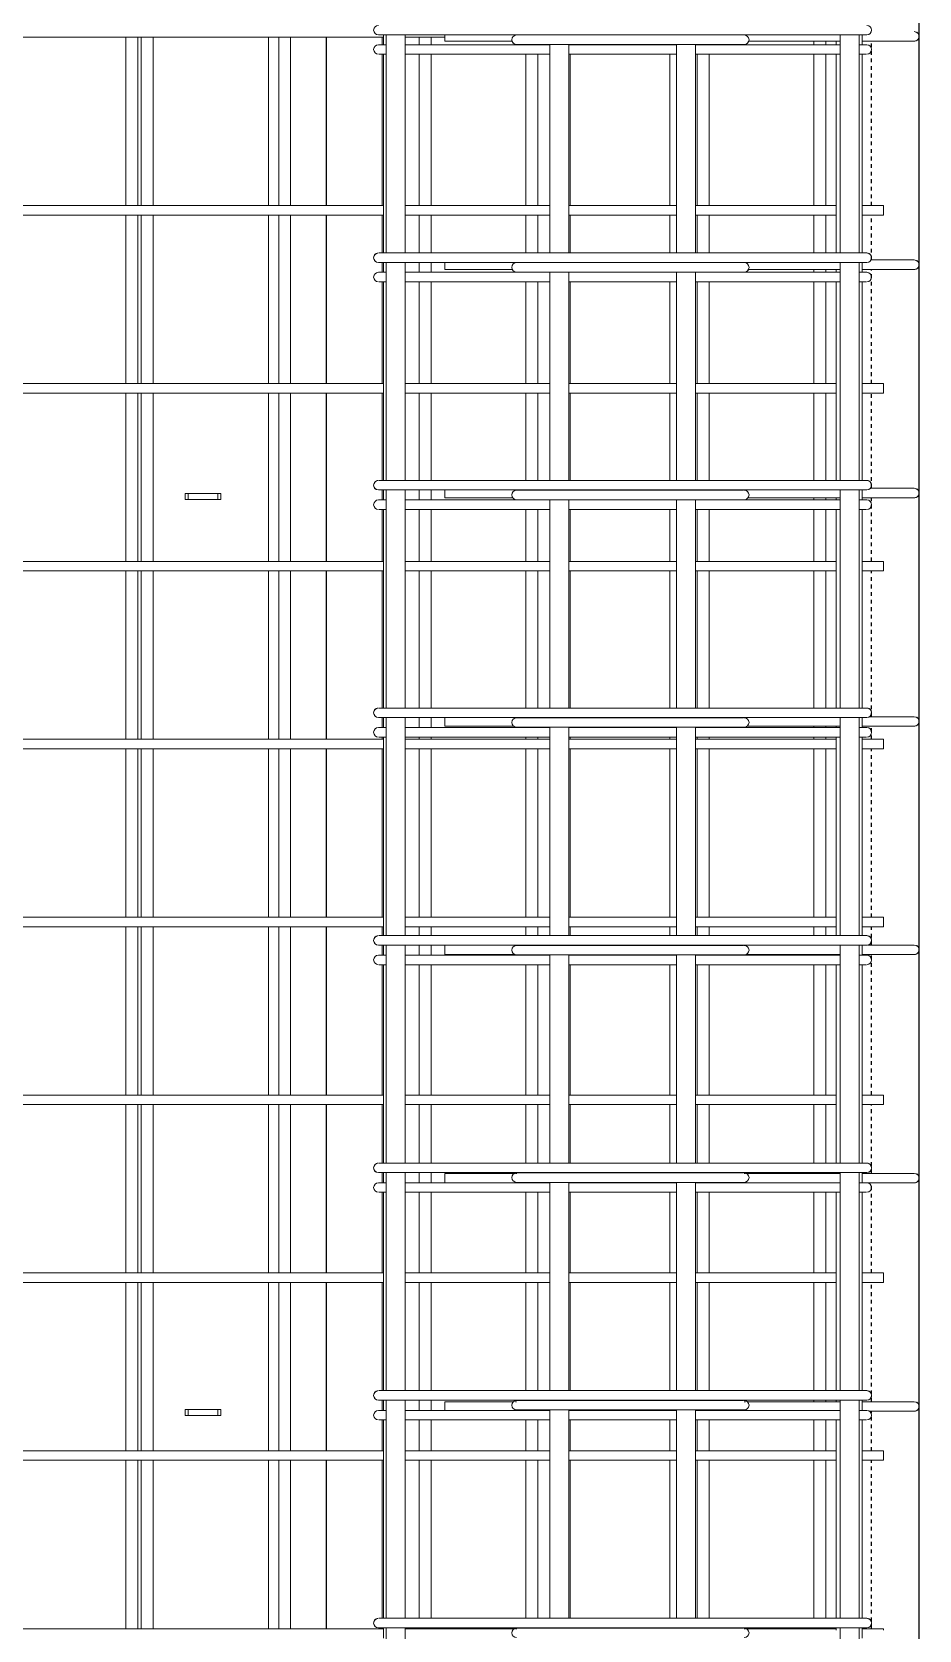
# Model space of a CAD drawing. Header units: millimetres. Extents: x -8986 to 3673, y -4076 to 6190.
# Drawn here: x -5737 to -4989, y 441 to 1789 of the extents above; entities that cross this region are included whole.
import ezdxf

# ---------------------------------------------------------------- set-up
doc = ezdxf.new("R2010")
doc.units = ezdxf.units.MM
doc.linetypes.add('Dash', pattern=[6.36, 3.18, -3.18])
for name, color, linetype, lineweight in [('A-GENM', 13, 'Continuous', 18), ('A-WALL', 113, 'Continuous', 25), ('A-WALL-HDLN', 110, 'Dash', 25), ('S-RBAR', 171, 'Continuous', 18)]:
    doc.layers.add(name, color=color, linetype=linetype, lineweight=lineweight)

# ---------------------------------------------------------------- blocks, each defined once
blk = doc.blocks.new('RR spread anchor face based - RR-SA-0_7-110-2888042-Elevation Front 1')
at = {"layer": 'A-GENM'}
for p, q in [((-6075.8, -862.5), (-6073.3, -862.5)), ((-6075.8, -867.5), (-6075.8, -862.5)), ((-6073.3, -867.5), (-6075.8, -867.5)), ((-6073.3, -862.5), (-6048.3, -862.5)), ((-6073.3, -862.5), (-6073.3, -867.5)), ((-6048.3, -867.5), (-6073.3, -867.5)), ((-6048.3, -862.5), (-6045.8, -862.5)), ((-6048.3, -862.5), (-6048.3, -867.5)), ((-6045.8, -867.5), (-6048.3, -867.5)), ((-6045.8, -862.5), (-6045.8, -867.5))]:
    blk.add_line(p, q, dxfattribs=at)

msp = doc.modelspace()

# ---------------------------------------------------------------- linework, layer by layer
at = {"layer": 'A-WALL'}
for p, q in [((-4988.8, -1395), (-4988.8, 3660)), ((-5488.8, 1784.3), (-5488.8, 1642.3)), ((-5488.8, 1634.3), (-5488.8, 1492.3)), ((-5488.8, 1484.3), (-5488.8, 1342.4)), ((-5488.8, 1334.4), (-5488.8, 1192.4)), ((-5488.8, 1184.4), (-5488.8, 1042.4)), ((-5488.8, 1034.4), (-5488.8, 892.5)), ((-5488.8, 884.5), (-5488.8, 742.5)), ((-5488.8, 734.5), (-5488.8, 592.6)), ((-5488.8, 584.6), (-5488.8, 442.6))]:
    msp.add_line(p, q, dxfattribs=at)
at = {"layer": 'A-WALL-HDLN'}
for p, q in [((-5028.8, 1642.3), (-5028.8, 1781)), ((-5028.8, 1596.5), (-5028.8, 1634.3)), ((-5028.8, 1492.3), (-5028.8, 1588.5)), ((-5028.8, 1404), (-5028.8, 1484.3)), ((-5028.8, 1342.4), (-5028.8, 1396)), ((-5028.8, 1211.5), (-5028.8, 1334.4)), ((-5028.8, 1192.4), (-5028.8, 1203.5)), ((-5028.8, 1042.4), (-5028.8, 1184.4)), ((-5028.8, 1019), (-5028.8, 1034.4)), ((-5028.8, 892.5), (-5028.8, 1011)), ((-5028.8, 826.5), (-5028.8, 884.5)), ((-5028.8, 742.5), (-5028.8, 818.5)), ((-5028.8, 634), (-5028.8, 734.5)), ((-5028.8, 592.6), (-5028.8, 626)), ((-5028.8, 442.6), (-5028.8, 584.6))]:
    msp.add_line(p, q, dxfattribs=at)
at = {"layer": 'S-RBAR'}
for p, q in [((-6211.8, 1784.3), (-5440.5, 1784.3)), ((-5657.7, 1642.3), (-5657.7, 1784.3)), ((-5647.7, 1642.3), (-5647.7, 1784.3)), ((-5644.8, 1642.3), (-5644.8, 1784.3)), ((-5634.8, 1642.3), (-5634.8, 1784.3)), ((-5537.6, 1642.3), (-5537.6, 1784.3)), ((-5528.8, 1642.3), (-5528.8, 1784.3)), ((-5518.8, 1642.3), (-5518.8, 1784.3)), ((-5444.8, 1786.3), (-5440.1, 1786.3)), ((-5441.7, 1778), (-5441.7, 1784.3)), ((-5440.5, 1778), (-5440.5, 1786.3)), ((-5440.2, 1786.3), (-5437.6, 1786.3)), ((-5438.2, 1602.4), (-5438.2, 1786.3)), ((-5437.7, 1786.3), (-5424.8, 1786.3)), ((-5052.8, 1786.3), (-5424.8, 1786.3)), ((-5422.2, 1602.4), (-5422.2, 1786.3)), ((-5422.2, 1784.3), (-5388.8, 1784.3)), ((-5410.3, 1778), (-5410.3, 1784.3)), ((-5400.3, 1778), (-5400.3, 1784.3)), ((-5388.8, 1781), (-5388.8, 1786.3)), ((-5388.8, 1781), (-5331.9, 1781)), ((-5328.2, 1786.2), (-5308.2, 1786.2)), ((-5156.2, 1786.2), (-5308.2, 1786.2)), ((-5156.2, 1786.2), (-5142.1, 1786.2)), ((-5142.1, 1786.2), (-5136.9, 1786.2)), ((-5136.2, 1786.2), (-5136.2, 1786.2)), ((-5132.5, 1781), (-5055.4, 1781)), ((-5077.5, 1778), (-5077.5, 1781)), ((-5067.5, 1778), (-5067.5, 1781)), ((-5058.6, 1778), (-5058.6, 1781)), ((-5055.4, 1602.4), (-5055.4, 1786.3)), ((-5052.8, 1786.3), (-5032.8, 1786.3)), ((-5039.4, 1602.4), (-5039.4, 1786.3)), ((-5036.8, 1778), (-5036.8, 1786.3)), ((-5036.8, 1781), (-5012.8, 1781)), ((-4992.8, 1781), (-5012.8, 1781)), ((-5438.7, 1778), (-5444.8, 1778)), ((-5438.9, 1770), (-5444.1, 1770)), ((-5441.7, 1642.3), (-5441.7, 1770)), ((-5440.5, 1602.4), (-5440.5, 1770)), ((-5438.3, 1770), (-5438.9, 1770)), ((-5422.2, 1778), (-5300.2, 1778)), ((-5422.2, 1770), (-5300.2, 1770)), ((-5410.3, 1642.3), (-5410.3, 1770)), ((-5400.3, 1642.3), (-5400.3, 1770)), ((-5328.2, 1778.2), (-5308.2, 1778.2)), ((-5320.3, 1642.3), (-5320.3, 1770)), ((-5310.3, 1642.3), (-5310.3, 1770)), ((-5156.2, 1778.2), (-5308.2, 1778.2)), ((-5300.2, 1602.4), (-5300.2, 1778.2)), ((-5284.2, 1602.4), (-5284.2, 1778.2)), ((-5284.2, 1778), (-5193.4, 1778)), ((-5284.2, 1770), (-5193.4, 1770)), ((-5283.1, 1642.3), (-5283.1, 1770)), ((-5198.9, 1642.3), (-5198.9, 1770)), ((-5193.4, 1602.4), (-5193.4, 1778.2)), ((-5177.4, 1602.4), (-5177.4, 1778.2)), ((-5177.4, 1778), (-5055.4, 1778)), ((-5177.4, 1770), (-5055.4, 1770)), ((-5175.8, 1642.3), (-5175.8, 1770)), ((-5165.8, 1642.3), (-5165.8, 1770)), ((-5156.2, 1778.2), (-5143.3, 1778.2)), ((-5143.4, 1778.2), (-5140.8, 1778.2)), ((-5140.9, 1778.2), (-5136.2, 1778.2)), ((-5077.5, 1642.3), (-5077.5, 1770)), ((-5067.5, 1642.3), (-5067.5, 1770)), ((-5058.6, 1602.4), (-5058.6, 1770)), ((-5038.7, 1770), (-5039.3, 1770)), ((-5032.8, 1778), (-5038.9, 1778)), ((-5033.5, 1770), (-5038.7, 1770)), ((-5036.8, 1602.4), (-5036.8, 1770)), ((-6211.8, 1642.3), (-5440.5, 1642.3)), ((-6211.8, 1634.3), (-5440.5, 1634.3)), ((-5657.7, 1492.3), (-5657.7, 1634.3)), ((-5647.7, 1492.3), (-5647.7, 1634.3)), ((-5644.8, 1492.3), (-5644.8, 1634.3)), ((-5634.8, 1492.3), (-5634.8, 1634.3)), ((-5537.6, 1492.3), (-5537.6, 1634.3)), ((-5528.8, 1492.3), (-5528.8, 1634.3)), ((-5518.8, 1492.3), (-5518.8, 1634.3)), ((-5441.7, 1602.4), (-5441.7, 1634.3)), ((-5422.2, 1642.3), (-5300.2, 1642.3)), ((-5422.2, 1634.3), (-5300.2, 1634.3)), ((-5410.3, 1602.4), (-5410.3, 1634.3)), ((-5400.3, 1602.4), (-5400.3, 1634.3)), ((-5320.3, 1602.4), (-5320.3, 1634.3)), ((-5310.3, 1602.4), (-5310.3, 1634.3)), ((-5284.2, 1642.3), (-5193.4, 1642.3)), ((-5284.2, 1634.3), (-5193.4, 1634.3)), ((-5283.1, 1602.4), (-5283.1, 1634.3)), ((-5198.9, 1602.4), (-5198.9, 1634.3)), ((-5177.4, 1642.3), (-5058.8, 1642.3)), ((-5177.4, 1634.3), (-5058.8, 1634.3)), ((-5175.8, 1602.4), (-5175.8, 1634.3)), ((-5165.8, 1602.4), (-5165.8, 1634.3)), ((-5077.5, 1602.4), (-5077.5, 1634.3)), ((-5067.5, 1602.4), (-5067.5, 1634.3)), ((-5058.8, 1634.3), (-5058.8, 1642.3)), ((-5036.8, 1642.3), (-5018.8, 1642.3)), ((-5036.8, 1634.3), (-5018.8, 1634.3)), ((-5018.8, 1634.3), (-5018.8, 1642.3)), ((-5444.8, 1602.4), (-5444.7, 1602.4)), ((-5444.8, 1594.4), (-5440.1, 1594.4)), ((-5444.1, 1602.4), (-5438.9, 1602.4)), ((-5441.7, 1586.1), (-5441.7, 1594.4)), ((-5440.5, 1586.1), (-5440.5, 1594.4)), ((-5440.2, 1594.4), (-5437.6, 1594.4)), ((-5438.9, 1602.4), (-5424.8, 1602.4)), ((-5438.2, 1410.6), (-5438.2, 1594.4)), ((-5437.7, 1594.4), (-5424.8, 1594.4)), ((-5052.8, 1602.4), (-5424.8, 1602.4)), ((-5052.8, 1594.4), (-5424.8, 1594.4)), ((-5422.2, 1410.6), (-5422.2, 1594.4)), ((-5410.3, 1586.1), (-5410.3, 1594.4)), ((-5400.3, 1586.1), (-5400.3, 1594.4)), ((-5388.8, 1588.5), (-5388.8, 1594.4)), ((-5328.2, 1594.3), (-5308.2, 1594.3)), ((-5156.2, 1594.3), (-5308.2, 1594.3)), ((-5156.2, 1594.3), (-5142.1, 1594.3)), ((-5142.1, 1594.3), (-5136.9, 1594.3)), ((-5136.2, 1594.3), (-5136.2, 1594.3)), ((-5055.4, 1410.6), (-5055.4, 1594.4)), ((-5052.8, 1602.4), (-5032.8, 1602.4)), ((-5052.8, 1594.4), (-5032.8, 1594.4)), ((-5039.4, 1410.6), (-5039.4, 1594.4)), ((-5036.8, 1586.1), (-5036.8, 1594.4)), ((-5029.6, 1596.5), (-5012.8, 1596.5)), ((-4992.8, 1596.5), (-5012.8, 1596.5)), ((-5438.7, 1586.1), (-5444.8, 1586.1)), ((-5438.9, 1578.1), (-5444.1, 1578.1)), ((-5441.7, 1492.3), (-5441.7, 1578.1)), ((-5440.5, 1410.6), (-5440.5, 1578.1)), ((-5438.3, 1578.1), (-5438.9, 1578.1)), ((-5422.2, 1586.1), (-5300.2, 1586.1)), ((-5422.2, 1578.1), (-5300.2, 1578.1)), ((-5410.3, 1492.3), (-5410.3, 1578.1)), ((-5400.3, 1492.3), (-5400.3, 1578.1)), ((-5388.8, 1588.5), (-5331.5, 1588.5)), ((-5328.2, 1586.3), (-5308.2, 1586.3)), ((-5320.3, 1492.3), (-5320.3, 1578.1)), ((-5310.3, 1492.3), (-5310.3, 1578.1)), ((-5156.2, 1586.3), (-5308.2, 1586.3)), ((-5300.2, 1410.6), (-5300.2, 1586.3)), ((-5284.2, 1410.6), (-5284.2, 1586.3)), ((-5284.2, 1586.1), (-5193.4, 1586.1)), ((-5284.2, 1578.1), (-5193.4, 1578.1)), ((-5283.1, 1492.3), (-5283.1, 1578.1)), ((-5198.9, 1492.3), (-5198.9, 1578.1)), ((-5193.4, 1410.6), (-5193.4, 1586.3)), ((-5177.4, 1410.6), (-5177.4, 1586.3)), ((-5177.4, 1586.1), (-5055.4, 1586.1)), ((-5177.4, 1578.1), (-5055.4, 1578.1)), ((-5175.8, 1492.3), (-5175.8, 1578.1)), ((-5165.8, 1492.3), (-5165.8, 1578.1)), ((-5156.2, 1586.3), (-5143.3, 1586.3)), ((-5143.4, 1586.3), (-5140.8, 1586.3)), ((-5140.9, 1586.3), (-5136.2, 1586.3)), ((-5132.9, 1588.5), (-5055.4, 1588.5)), ((-5077.5, 1586.1), (-5077.5, 1588.5)), ((-5077.5, 1492.3), (-5077.5, 1578.1)), ((-5067.5, 1586.1), (-5067.5, 1588.5)), ((-5067.5, 1492.3), (-5067.5, 1578.1)), ((-5058.6, 1586.1), (-5058.6, 1588.5)), ((-5058.6, 1410.6), (-5058.6, 1578.1)), ((-5038.7, 1578.1), (-5039.3, 1578.1)), ((-5032.8, 1586.1), (-5038.9, 1586.1)), ((-5033.5, 1578.1), (-5038.7, 1578.1)), ((-5036.8, 1588.5), (-5012.8, 1588.5)), ((-5036.8, 1410.6), (-5036.8, 1578.1)), ((-4992.8, 1588.5), (-5012.8, 1588.5)), ((-6211.8, 1492.3), (-5440.5, 1492.3)), ((-6211.8, 1484.3), (-5440.5, 1484.3)), ((-5657.7, 1342.4), (-5657.7, 1484.3)), ((-5647.7, 1342.4), (-5647.7, 1484.3)), ((-5644.8, 1342.4), (-5644.8, 1484.3)), ((-5634.8, 1342.4), (-5634.8, 1484.3)), ((-5537.6, 1342.4), (-5537.6, 1484.3)), ((-5528.8, 1342.4), (-5528.8, 1484.3)), ((-5518.8, 1342.4), (-5518.8, 1484.3)), ((-5441.7, 1410.6), (-5441.7, 1484.3)), ((-5422.2, 1492.3), (-5300.2, 1492.3)), ((-5422.2, 1484.3), (-5300.2, 1484.3)), ((-5410.3, 1410.6), (-5410.3, 1484.3)), ((-5400.3, 1410.6), (-5400.3, 1484.3)), ((-5320.3, 1410.6), (-5320.3, 1484.3)), ((-5310.3, 1410.6), (-5310.3, 1484.3)), ((-5284.2, 1492.3), (-5193.4, 1492.3)), ((-5284.2, 1484.3), (-5193.4, 1484.3)), ((-5283.1, 1410.6), (-5283.1, 1484.3)), ((-5198.9, 1410.6), (-5198.9, 1484.3)), ((-5177.4, 1492.3), (-5058.8, 1492.3)), ((-5177.4, 1484.3), (-5058.8, 1484.3)), ((-5175.8, 1410.6), (-5175.8, 1484.3)), ((-5165.8, 1410.6), (-5165.8, 1484.3)), ((-5077.5, 1410.6), (-5077.5, 1484.3)), ((-5067.5, 1410.6), (-5067.5, 1484.3)), ((-5058.8, 1484.3), (-5058.8, 1492.3)), ((-5036.8, 1492.3), (-5018.8, 1492.3)), ((-5036.8, 1484.3), (-5018.8, 1484.3)), ((-5018.8, 1484.3), (-5018.8, 1492.3)), ((-5444.8, 1410.6), (-5444.7, 1410.6)), ((-5444.8, 1402.6), (-5440.1, 1402.6)), ((-5444.1, 1410.6), (-5438.9, 1410.6)), ((-5441.7, 1394.2), (-5441.7, 1402.6)), ((-5440.5, 1394.2), (-5440.5, 1402.6)), ((-5440.2, 1402.6), (-5437.6, 1402.6)), ((-5438.9, 1410.6), (-5424.8, 1410.6)), ((-5438.2, 1218.8), (-5438.2, 1402.6)), ((-5437.7, 1402.6), (-5424.8, 1402.6)), ((-5052.8, 1410.6), (-5424.8, 1410.6)), ((-5052.8, 1402.6), (-5424.8, 1402.6)), ((-5422.2, 1218.8), (-5422.2, 1402.6)), ((-5410.3, 1394.2), (-5410.3, 1402.6)), ((-5400.3, 1394.2), (-5400.3, 1402.6)), ((-5388.8, 1396), (-5388.8, 1402.6)), ((-5328.2, 1402.4), (-5308.2, 1402.4)), ((-5156.2, 1402.4), (-5308.2, 1402.4)), ((-5156.2, 1402.4), (-5142.1, 1402.4)), ((-5142.1, 1402.4), (-5136.9, 1402.4)), ((-5136.2, 1402.4), (-5136.2, 1402.4)), ((-5055.4, 1218.8), (-5055.4, 1402.6)), ((-5052.8, 1410.6), (-5032.8, 1410.6)), ((-5052.8, 1402.6), (-5032.8, 1402.6)), ((-5039.4, 1218.8), (-5039.4, 1402.6)), ((-5036.8, 1394.2), (-5036.8, 1402.6)), ((-5030.1, 1404), (-5012.8, 1404)), ((-4992.8, 1404), (-5012.8, 1404)), ((-5438.7, 1394.2), (-5444.8, 1394.2)), ((-5422.2, 1394.2), (-5300.2, 1394.2)), ((-5388.8, 1396), (-5331, 1396)), ((-5328.2, 1394.4), (-5308.2, 1394.4)), ((-5156.2, 1394.4), (-5308.2, 1394.4)), ((-5300.2, 1218.8), (-5300.2, 1394.4)), ((-5284.2, 1218.8), (-5284.2, 1394.4)), ((-5284.2, 1394.2), (-5193.4, 1394.2)), ((-5193.4, 1218.8), (-5193.4, 1394.4)), ((-5177.4, 1218.8), (-5177.4, 1394.4)), ((-5177.4, 1394.2), (-5055.4, 1394.2)), ((-5156.2, 1394.4), (-5143.3, 1394.4)), ((-5143.4, 1394.4), (-5140.8, 1394.4)), ((-5140.9, 1394.4), (-5136.2, 1394.4)), ((-5133.4, 1396), (-5055.4, 1396)), ((-5077.5, 1394.2), (-5077.5, 1396)), ((-5067.5, 1394.2), (-5067.5, 1396)), ((-5058.6, 1394.2), (-5058.6, 1396)), ((-5032.8, 1394.2), (-5038.9, 1394.2)), ((-5036.8, 1396), (-5012.8, 1396)), ((-4992.8, 1396), (-5012.8, 1396)), ((-5438.9, 1386.2), (-5444.1, 1386.2)), ((-5441.7, 1342.4), (-5441.7, 1386.2)), ((-5440.5, 1218.8), (-5440.5, 1386.2)), ((-5438.3, 1386.2), (-5438.9, 1386.2)), ((-5422.2, 1386.2), (-5300.2, 1386.2)), ((-5410.3, 1342.4), (-5410.3, 1386.2)), ((-5400.3, 1342.4), (-5400.3, 1386.2)), ((-5320.3, 1342.4), (-5320.3, 1386.2)), ((-5310.3, 1342.4), (-5310.3, 1386.2)), ((-5284.2, 1386.2), (-5193.4, 1386.2)), ((-5283.1, 1342.4), (-5283.1, 1386.2)), ((-5198.9, 1342.4), (-5198.9, 1386.2)), ((-5177.4, 1386.2), (-5055.4, 1386.2)), ((-5175.8, 1342.4), (-5175.8, 1386.2)), ((-5165.8, 1342.4), (-5165.8, 1386.2)), ((-5077.5, 1342.4), (-5077.5, 1386.2)), ((-5067.5, 1342.4), (-5067.5, 1386.2)), ((-5058.6, 1218.8), (-5058.6, 1386.2)), ((-5038.7, 1386.2), (-5039.3, 1386.2)), ((-5033.5, 1386.2), (-5038.7, 1386.2)), ((-5036.8, 1218.8), (-5036.8, 1386.2)), ((-6211.8, 1342.4), (-5440.5, 1342.4)), ((-6211.8, 1334.4), (-5440.5, 1334.4)), ((-5657.7, 1192.4), (-5657.7, 1334.4)), ((-5647.7, 1192.4), (-5647.7, 1334.4)), ((-5644.8, 1192.4), (-5644.8, 1334.4)), ((-5634.8, 1192.4), (-5634.8, 1334.4)), ((-5537.6, 1192.4), (-5537.6, 1334.4)), ((-5528.8, 1192.4), (-5528.8, 1334.4)), ((-5518.8, 1192.4), (-5518.8, 1334.4)), ((-5441.7, 1218.8), (-5441.7, 1334.4)), ((-5422.2, 1342.4), (-5300.2, 1342.4)), ((-5422.2, 1334.4), (-5300.2, 1334.4)), ((-5410.3, 1218.8), (-5410.3, 1334.4)), ((-5400.3, 1218.8), (-5400.3, 1334.4)), ((-5320.3, 1218.8), (-5320.3, 1334.4)), ((-5310.3, 1218.8), (-5310.3, 1334.4)), ((-5284.2, 1342.4), (-5193.4, 1342.4)), ((-5284.2, 1334.4), (-5193.4, 1334.4)), ((-5283.1, 1218.8), (-5283.1, 1334.4)), ((-5198.9, 1218.8), (-5198.9, 1334.4)), ((-5177.4, 1342.4), (-5058.8, 1342.4)), ((-5177.4, 1334.4), (-5058.8, 1334.4)), ((-5175.8, 1218.8), (-5175.8, 1334.4)), ((-5165.8, 1218.8), (-5165.8, 1334.4)), ((-5077.5, 1218.8), (-5077.5, 1334.4)), ((-5067.5, 1218.8), (-5067.5, 1334.4)), ((-5058.8, 1334.4), (-5058.8, 1342.4)), ((-5036.8, 1342.4), (-5018.8, 1342.4)), ((-5036.8, 1334.4), (-5018.8, 1334.4)), ((-5018.8, 1334.4), (-5018.8, 1342.4)), ((-5444.8, 1218.8), (-5444.7, 1218.8)), ((-5444.1, 1218.8), (-5438.9, 1218.8)), ((-5438.9, 1218.8), (-5424.8, 1218.8)), ((-5052.8, 1218.8), (-5424.8, 1218.8)), ((-5052.8, 1218.8), (-5032.8, 1218.8)), ((-5444.8, 1210.8), (-5440.1, 1210.8)), ((-5438.7, 1202.3), (-5444.8, 1202.3)), ((-5441.7, 1202.3), (-5441.7, 1210.8)), ((-5440.5, 1202.3), (-5440.5, 1210.8)), ((-5440.2, 1210.8), (-5437.6, 1210.8)), ((-5438.2, 1026.9), (-5438.2, 1210.8)), ((-5437.7, 1210.8), (-5424.8, 1210.8)), ((-5052.8, 1210.8), (-5424.8, 1210.8)), ((-5422.2, 1026.9), (-5422.2, 1210.8)), ((-5422.2, 1202.3), (-5300.2, 1202.3)), ((-5410.3, 1202.3), (-5410.3, 1210.8)), ((-5400.3, 1202.3), (-5400.3, 1210.8)), ((-5388.8, 1203.5), (-5388.8, 1210.8)), ((-5388.8, 1203.5), (-5330.5, 1203.5)), ((-5328.2, 1210.6), (-5308.2, 1210.6)), ((-5328.2, 1202.6), (-5308.2, 1202.6)), ((-5156.2, 1210.6), (-5308.2, 1210.6)), ((-5156.2, 1202.6), (-5308.2, 1202.6)), ((-5300.2, 1026.9), (-5300.2, 1202.6)), ((-5284.2, 1026.9), (-5284.2, 1202.6)), ((-5284.2, 1202.3), (-5193.4, 1202.3)), ((-5193.4, 1026.9), (-5193.4, 1202.6)), ((-5177.4, 1026.9), (-5177.4, 1202.6)), ((-5177.4, 1202.3), (-5055.4, 1202.3)), ((-5156.2, 1210.6), (-5142.1, 1210.6)), ((-5156.2, 1202.6), (-5143.3, 1202.6)), ((-5143.4, 1202.6), (-5140.8, 1202.6)), ((-5142.1, 1210.6), (-5136.9, 1210.6)), ((-5140.9, 1202.6), (-5136.2, 1202.6)), ((-5136.2, 1210.6), (-5136.2, 1210.6)), ((-5133.9, 1203.5), (-5055.4, 1203.5)), ((-5077.5, 1202.3), (-5077.5, 1203.5)), ((-5067.5, 1202.3), (-5067.5, 1203.5)), ((-5058.6, 1202.3), (-5058.6, 1203.5)), ((-5055.4, 1026.9), (-5055.4, 1210.8)), ((-5052.8, 1210.8), (-5032.8, 1210.8)), ((-5039.4, 1026.9), (-5039.4, 1210.8)), ((-5032.8, 1202.3), (-5038.9, 1202.3)), ((-5036.8, 1202.3), (-5036.8, 1210.8)), ((-5036.8, 1203.5), (-5012.8, 1203.5)), ((-5030.7, 1211.5), (-5012.8, 1211.5)), ((-4992.8, 1211.5), (-5012.8, 1211.5)), ((-4992.8, 1203.5), (-5012.8, 1203.5)), ((-6211.8, 1192.4), (-5440.5, 1192.4)), ((-5438.9, 1194.3), (-5444.1, 1194.3)), ((-5441.7, 1192.4), (-5441.7, 1194.3)), ((-5440.5, 1026.9), (-5440.5, 1194.3)), ((-5438.3, 1194.3), (-5438.9, 1194.3)), ((-5422.2, 1194.3), (-5300.2, 1194.3)), ((-5422.2, 1192.4), (-5300.2, 1192.4)), ((-5410.3, 1192.4), (-5410.3, 1194.3)), ((-5400.3, 1192.4), (-5400.3, 1194.3)), ((-5320.3, 1192.4), (-5320.3, 1194.3)), ((-5310.3, 1192.4), (-5310.3, 1194.3)), ((-5284.2, 1194.3), (-5193.4, 1194.3)), ((-5284.2, 1192.4), (-5193.4, 1192.4)), ((-5283.1, 1192.4), (-5283.1, 1194.3)), ((-5198.9, 1192.4), (-5198.9, 1194.3)), ((-5177.4, 1194.3), (-5055.4, 1194.3)), ((-5177.4, 1192.4), (-5058.8, 1192.4)), ((-5175.8, 1192.4), (-5175.8, 1194.3)), ((-5165.8, 1192.4), (-5165.8, 1194.3)), ((-5077.5, 1192.4), (-5077.5, 1194.3)), ((-5067.5, 1192.4), (-5067.5, 1194.3)), ((-5058.8, 1184.4), (-5058.8, 1192.4)), ((-5058.6, 1026.9), (-5058.6, 1194.3)), ((-5038.7, 1194.3), (-5039.3, 1194.3)), ((-5033.5, 1194.3), (-5038.7, 1194.3)), ((-5036.8, 1026.9), (-5036.8, 1194.3)), ((-5036.8, 1192.4), (-5018.8, 1192.4)), ((-5018.8, 1184.4), (-5018.8, 1192.4)), ((-6204.7, 1184.4), (-5440.5, 1184.4)), ((-5657.7, 1042.4), (-5657.7, 1184.4)), ((-5647.7, 1042.4), (-5647.7, 1184.4)), ((-5644.8, 1042.4), (-5644.8, 1184.4)), ((-5634.8, 1042.4), (-5634.8, 1184.4)), ((-5537.6, 1042.4), (-5537.6, 1184.4)), ((-5528.8, 1042.4), (-5528.8, 1184.4)), ((-5518.8, 1042.4), (-5518.8, 1184.4)), ((-5441.7, 1042.4), (-5441.7, 1184.4)), ((-5422.2, 1184.4), (-5300.2, 1184.4)), ((-5410.3, 1042.4), (-5410.3, 1184.4)), ((-5400.3, 1042.4), (-5400.3, 1184.4)), ((-5320.3, 1042.4), (-5320.3, 1184.4)), ((-5310.3, 1042.4), (-5310.3, 1184.4)), ((-5284.2, 1184.4), (-5193.4, 1184.4)), ((-5283.1, 1042.4), (-5283.1, 1184.4)), ((-5198.9, 1042.4), (-5198.9, 1184.4)), ((-5177.4, 1184.4), (-5058.8, 1184.4)), ((-5175.8, 1042.4), (-5175.8, 1184.4)), ((-5165.8, 1042.4), (-5165.8, 1184.4)), ((-5077.5, 1042.4), (-5077.5, 1184.4)), ((-5067.5, 1042.4), (-5067.5, 1184.4)), ((-5036.8, 1184.4), (-5018.8, 1184.4)), ((-6207.8, 1042.4), (-5440.5, 1042.4)), ((-5422.2, 1042.4), (-5300.2, 1042.4)), ((-5284.2, 1042.4), (-5193.4, 1042.4)), ((-5177.4, 1042.4), (-5058.8, 1042.4)), ((-5058.8, 1034.4), (-5058.8, 1042.4)), ((-5036.8, 1042.4), (-5018.8, 1042.4)), ((-5018.8, 1034.4), (-5018.8, 1042.4)), ((-6207.8, 1034.4), (-5440.5, 1034.4)), ((-5657.7, 892.5), (-5657.7, 1034.4)), ((-5647.7, 892.5), (-5647.7, 1034.4)), ((-5644.8, 892.5), (-5644.8, 1034.4)), ((-5634.8, 892.5), (-5634.8, 1034.4)), ((-5537.6, 892.5), (-5537.6, 1034.4)), ((-5528.8, 892.5), (-5528.8, 1034.4)), ((-5518.8, 892.5), (-5518.8, 1034.4)), ((-5444.8, 1026.9), (-5444.7, 1026.9)), ((-5444.1, 1026.9), (-5438.9, 1026.9)), ((-5441.7, 1026.9), (-5441.7, 1034.4)), ((-5438.9, 1026.9), (-5424.8, 1026.9)), ((-5052.8, 1026.9), (-5424.8, 1026.9)), ((-5422.2, 1034.4), (-5300.2, 1034.4)), ((-5410.3, 1026.9), (-5410.3, 1034.4)), ((-5400.3, 1026.9), (-5400.3, 1034.4)), ((-5320.3, 1026.9), (-5320.3, 1034.4)), ((-5310.3, 1026.9), (-5310.3, 1034.4)), ((-5284.2, 1034.4), (-5193.4, 1034.4)), ((-5283.1, 1026.9), (-5283.1, 1034.4)), ((-5198.9, 1026.9), (-5198.9, 1034.4)), ((-5177.4, 1034.4), (-5058.8, 1034.4)), ((-5175.8, 1026.9), (-5175.8, 1034.4)), ((-5165.8, 1026.9), (-5165.8, 1034.4)), ((-5077.5, 1026.9), (-5077.5, 1034.4)), ((-5067.5, 1026.9), (-5067.5, 1034.4)), ((-5052.8, 1026.9), (-5032.8, 1026.9)), ((-5036.8, 1034.4), (-5018.8, 1034.4)), ((-5444.8, 1018.9), (-5440.1, 1018.9)), ((-5441.7, 1010.4), (-5441.7, 1018.9)), ((-5440.5, 1010.4), (-5440.5, 1018.9)), ((-5440.2, 1018.9), (-5437.6, 1018.9)), ((-5438.2, 835.1), (-5438.2, 1018.9)), ((-5437.7, 1018.9), (-5424.8, 1018.9)), ((-5052.8, 1018.9), (-5424.8, 1018.9)), ((-5422.2, 835.1), (-5422.2, 1018.9)), ((-5410.3, 1010.4), (-5410.3, 1018.9)), ((-5400.3, 1010.4), (-5400.3, 1018.9)), ((-5388.8, 1011), (-5388.8, 1018.9)), ((-5388.8, 1011), (-5329.6, 1011)), ((-5328.2, 1018.7), (-5308.2, 1018.7)), ((-5328.2, 1010.7), (-5308.2, 1010.7)), ((-5156.2, 1018.7), (-5308.2, 1018.7)), ((-5156.2, 1010.7), (-5308.2, 1010.7)), ((-5300.2, 835.1), (-5300.2, 1010.7)), ((-5284.2, 835.1), (-5284.2, 1010.7)), ((-5193.4, 835.1), (-5193.4, 1010.7)), ((-5177.4, 835.1), (-5177.4, 1010.7)), ((-5156.2, 1018.7), (-5142.1, 1018.7)), ((-5156.2, 1010.7), (-5143.3, 1010.7)), ((-5143.4, 1010.7), (-5140.8, 1010.7)), ((-5142.1, 1018.7), (-5136.9, 1018.7)), ((-5140.9, 1010.7), (-5136.2, 1010.7)), ((-5136.2, 1018.7), (-5136.2, 1018.7)), ((-5134.8, 1011), (-5055.4, 1011)), ((-5077.5, 1010.4), (-5077.5, 1011)), ((-5067.5, 1010.4), (-5067.5, 1011)), ((-5058.6, 1010.4), (-5058.6, 1011)), ((-5055.4, 835.1), (-5055.4, 1018.9)), ((-5052.8, 1018.9), (-5032.8, 1018.9)), ((-5039.4, 835.1), (-5039.4, 1018.9)), ((-5036.8, 1010.4), (-5036.8, 1018.9)), ((-5036.8, 1011), (-5012.8, 1011)), ((-5032.3, 1019), (-5012.8, 1019)), ((-4992.8, 1019), (-5012.8, 1019)), ((-4992.8, 1011), (-5012.8, 1011)), ((-5438.7, 1010.4), (-5444.8, 1010.4)), ((-5438.9, 1002.4), (-5444.1, 1002.4)), ((-5441.7, 892.5), (-5441.7, 1002.4)), ((-5440.5, 835.1), (-5440.5, 1002.4)), ((-5438.3, 1002.4), (-5438.9, 1002.4)), ((-5422.2, 1010.4), (-5300.2, 1010.4)), ((-5422.2, 1002.4), (-5300.2, 1002.4)), ((-5410.3, 892.5), (-5410.3, 1002.4)), ((-5400.3, 892.5), (-5400.3, 1002.4)), ((-5320.3, 892.5), (-5320.3, 1002.4)), ((-5310.3, 892.5), (-5310.3, 1002.4)), ((-5284.2, 1010.4), (-5193.4, 1010.4)), ((-5284.2, 1002.4), (-5193.4, 1002.4)), ((-5283.1, 892.5), (-5283.1, 1002.4)), ((-5198.9, 892.5), (-5198.9, 1002.4)), ((-5177.4, 1010.4), (-5055.4, 1010.4)), ((-5177.4, 1002.4), (-5055.4, 1002.4)), ((-5175.8, 892.5), (-5175.8, 1002.4)), ((-5165.8, 892.5), (-5165.8, 1002.4)), ((-5077.5, 892.5), (-5077.5, 1002.4)), ((-5067.5, 892.5), (-5067.5, 1002.4)), ((-5058.6, 835.1), (-5058.6, 1002.4)), ((-5038.7, 1002.4), (-5039.3, 1002.4)), ((-5032.8, 1010.4), (-5038.9, 1010.4)), ((-5033.5, 1002.4), (-5038.7, 1002.4)), ((-5036.8, 835.1), (-5036.8, 1002.4)), ((-6204.7, 892.5), (-5440.5, 892.5)), ((-5422.2, 892.5), (-5300.2, 892.5)), ((-5284.2, 892.5), (-5193.4, 892.5)), ((-5177.4, 892.5), (-5058.8, 892.5)), ((-5058.8, 884.5), (-5058.8, 892.5)), ((-5036.8, 892.5), (-5018.8, 892.5)), ((-5018.8, 884.5), (-5018.8, 892.5)), ((-6204.6, 884.5), (-5440.5, 884.5)), ((-5657.7, 742.5), (-5657.7, 884.5)), ((-5647.7, 742.5), (-5647.7, 884.5)), ((-5644.8, 742.5), (-5644.8, 884.5)), ((-5634.8, 742.5), (-5634.8, 884.5)), ((-5537.6, 742.5), (-5537.6, 884.5)), ((-5528.8, 742.5), (-5528.8, 884.5)), ((-5518.8, 742.5), (-5518.8, 884.5)), ((-5441.7, 835.1), (-5441.7, 884.5)), ((-5422.2, 884.5), (-5300.2, 884.5)), ((-5410.3, 835.1), (-5410.3, 884.5)), ((-5400.3, 835.1), (-5400.3, 884.5)), ((-5320.3, 835.1), (-5320.3, 884.5)), ((-5310.3, 835.1), (-5310.3, 884.5)), ((-5284.2, 884.5), (-5193.4, 884.5)), ((-5283.1, 835.1), (-5283.1, 884.5)), ((-5198.9, 835.1), (-5198.9, 884.5)), ((-5177.4, 884.5), (-5058.8, 884.5)), ((-5175.8, 835.1), (-5175.8, 884.5)), ((-5165.8, 835.1), (-5165.8, 884.5)), ((-5077.5, 835.1), (-5077.5, 884.5)), ((-5067.5, 835.1), (-5067.5, 884.5)), ((-5036.8, 884.5), (-5018.8, 884.5)), ((-5444.8, 835.1), (-5444.7, 835.1)), ((-5444.8, 827.1), (-5440.1, 827.1)), ((-5444.1, 835.1), (-5438.9, 835.1)), ((-5441.7, 818.5), (-5441.7, 827.1)), ((-5440.5, 818.5), (-5440.5, 827.1)), ((-5440.2, 827.1), (-5437.6, 827.1)), ((-5438.9, 835.1), (-5424.8, 835.1)), ((-5438.2, 643.3), (-5438.2, 827.1)), ((-5437.7, 827.1), (-5424.8, 827.1)), ((-5052.8, 835.1), (-5424.8, 835.1)), ((-5052.8, 827.1), (-5424.8, 827.1)), ((-5422.2, 643.3), (-5422.2, 827.1)), ((-5410.3, 818.5), (-5410.3, 827.1)), ((-5400.3, 818.5), (-5400.3, 827.1)), ((-5388.8, 826.5), (-5329.8, 826.5)), ((-5388.8, 818.5), (-5388.8, 826.5)), ((-5329.2, 826.5), (-5328.1, 826.5)), ((-5328.2, 826.9), (-5308.2, 826.9)), ((-5156.2, 826.9), (-5308.2, 826.9)), ((-5156.2, 826.9), (-5142.1, 826.9)), ((-5142.1, 826.9), (-5136.9, 826.9)), ((-5136.3, 826.5), (-5135.2, 826.5)), ((-5136.2, 826.9), (-5136.2, 826.9)), ((-5134.6, 826.5), (-5055.4, 826.5)), ((-5077.5, 826.5), (-5077.5, 827.1)), ((-5067.5, 826.5), (-5067.5, 827.1)), ((-5058.6, 826.5), (-5058.6, 827.1)), ((-5055.4, 643.3), (-5055.4, 827.1)), ((-5052.8, 835.1), (-5032.8, 835.1)), ((-5052.8, 827.1), (-5032.8, 827.1)), ((-5039.4, 643.3), (-5039.4, 827.1)), ((-5036.8, 818.5), (-5036.8, 827.1)), ((-5036.8, 826.5), (-5012.8, 826.5)), ((-4992.8, 826.5), (-5012.8, 826.5)), ((-5438.7, 818.5), (-5444.8, 818.5)), ((-5438.9, 810.5), (-5444.1, 810.5)), ((-5441.7, 742.5), (-5441.7, 810.5)), ((-5440.5, 643.3), (-5440.5, 810.5)), ((-5438.3, 810.5), (-5438.9, 810.5)), ((-5422.2, 818.5), (-5300.2, 818.5)), ((-5422.2, 810.5), (-5300.2, 810.5)), ((-5410.3, 742.5), (-5410.3, 810.5)), ((-5400.3, 742.5), (-5400.3, 810.5)), ((-5328.2, 818.9), (-5308.2, 818.9)), ((-5320.3, 742.5), (-5320.3, 810.5)), ((-5310.3, 742.5), (-5310.3, 810.5)), ((-5156.2, 818.9), (-5308.2, 818.9)), ((-5300.2, 643.3), (-5300.2, 818.9)), ((-5284.2, 643.3), (-5284.2, 818.9)), ((-5284.2, 818.5), (-5193.4, 818.5)), ((-5284.2, 810.5), (-5193.4, 810.5)), ((-5283.1, 742.5), (-5283.1, 810.5)), ((-5198.9, 742.5), (-5198.9, 810.5)), ((-5193.4, 643.3), (-5193.4, 818.9)), ((-5177.4, 643.3), (-5177.4, 818.9)), ((-5177.4, 818.5), (-5055.4, 818.5)), ((-5177.4, 810.5), (-5055.4, 810.5)), ((-5175.8, 742.5), (-5175.8, 810.5)), ((-5165.8, 742.5), (-5165.8, 810.5)), ((-5156.2, 818.9), (-5143.3, 818.9)), ((-5143.4, 818.9), (-5140.8, 818.9)), ((-5140.9, 818.9), (-5136.2, 818.9)), ((-5077.5, 742.5), (-5077.5, 810.5)), ((-5067.5, 742.5), (-5067.5, 810.5)), ((-5058.6, 643.3), (-5058.6, 810.5)), ((-5038.7, 810.5), (-5039.3, 810.5)), ((-5032.8, 818.5), (-5038.9, 818.5)), ((-5033.5, 810.5), (-5038.7, 810.5)), ((-5036.8, 643.3), (-5036.8, 810.5)), ((-5032.8, 818.5), (-5012.8, 818.5)), ((-4992.8, 818.5), (-5012.8, 818.5)), ((-6203.9, 742.5), (-5440.5, 742.5)), ((-5422.2, 742.5), (-5300.2, 742.5)), ((-5284.2, 742.5), (-5193.4, 742.5)), ((-5177.4, 742.5), (-5058.8, 742.5)), ((-5058.8, 734.5), (-5058.8, 742.5)), ((-5036.8, 742.5), (-5018.8, 742.5)), ((-5018.8, 734.5), (-5018.8, 742.5)), ((-6211.8, 734.5), (-5440.5, 734.5)), ((-5657.7, 592.6), (-5657.7, 734.5)), ((-5647.7, 592.6), (-5647.7, 734.5)), ((-5644.8, 592.6), (-5644.8, 734.5)), ((-5634.8, 592.6), (-5634.8, 734.5)), ((-5537.6, 592.6), (-5537.6, 734.5)), ((-5528.8, 592.6), (-5528.8, 734.5)), ((-5518.8, 592.6), (-5518.8, 734.5)), ((-5441.7, 643.3), (-5441.7, 734.5)), ((-5422.2, 734.5), (-5300.2, 734.5)), ((-5410.3, 643.3), (-5410.3, 734.5)), ((-5400.3, 643.3), (-5400.3, 734.5)), ((-5320.3, 643.3), (-5320.3, 734.5)), ((-5310.3, 643.3), (-5310.3, 734.5)), ((-5284.2, 734.5), (-5193.4, 734.5)), ((-5283.1, 643.3), (-5283.1, 734.5)), ((-5198.9, 643.3), (-5198.9, 734.5)), ((-5177.4, 734.5), (-5058.8, 734.5)), ((-5175.8, 643.3), (-5175.8, 734.5)), ((-5165.8, 643.3), (-5165.8, 734.5)), ((-5077.5, 643.3), (-5077.5, 734.5)), ((-5067.5, 643.3), (-5067.5, 734.5)), ((-5036.8, 734.5), (-5018.8, 734.5)), ((-5444.8, 643.3), (-5444.7, 643.3)), ((-5444.8, 635.3), (-5440.1, 635.3)), ((-5444.1, 643.3), (-5438.9, 643.3)), ((-5441.7, 626.6), (-5441.7, 635.3)), ((-5440.5, 626.6), (-5440.5, 635.3)), ((-5440.2, 635.3), (-5437.6, 635.3)), ((-5438.9, 643.3), (-5424.8, 643.3)), ((-5438.2, 451.4), (-5438.2, 635.3)), ((-5437.7, 635.3), (-5424.8, 635.3)), ((-5052.8, 643.3), (-5424.8, 643.3)), ((-5052.8, 635.3), (-5424.8, 635.3)), ((-5422.2, 451.4), (-5422.2, 635.3)), ((-5410.3, 626.6), (-5410.3, 635.3)), ((-5400.3, 626.6), (-5400.3, 635.3)), ((-5388.8, 634), (-5330.6, 634)), ((-5388.8, 626.6), (-5388.8, 634)), ((-5329.1, 634), (-5328.2, 634)), ((-5328.2, 635), (-5308.2, 635)), ((-5156.2, 635), (-5308.2, 635)), ((-5156.2, 635), (-5142.1, 635)), ((-5142.1, 635), (-5136.9, 635)), ((-5136.2, 635), (-5136.2, 635)), ((-5136.2, 634), (-5135.3, 634)), ((-5133.8, 634), (-5055.4, 634)), ((-5077.5, 634), (-5077.5, 635.3)), ((-5067.5, 634), (-5067.5, 635.3)), ((-5058.6, 634), (-5058.6, 635.3)), ((-5055.4, 451.4), (-5055.4, 635.3)), ((-5052.8, 643.3), (-5032.8, 643.3)), ((-5052.8, 635.3), (-5032.8, 635.3)), ((-5039.4, 451.4), (-5039.4, 635.3)), ((-5036.8, 626.6), (-5036.8, 635.3)), ((-5036.8, 634), (-5012.8, 634)), ((-4992.8, 634), (-5012.8, 634)), ((-5438.7, 626.6), (-5444.8, 626.6)), ((-5422.2, 626.6), (-5300.2, 626.6)), ((-5328.2, 627), (-5308.2, 627)), ((-5156.2, 627), (-5308.2, 627)), ((-5300.2, 451.4), (-5300.2, 627)), ((-5284.2, 451.4), (-5284.2, 627)), ((-5284.2, 626.6), (-5193.4, 626.6)), ((-5193.4, 451.4), (-5193.4, 627)), ((-5177.4, 451.4), (-5177.4, 627)), ((-5177.4, 626.6), (-5055.4, 626.6)), ((-5156.2, 627), (-5143.3, 627)), ((-5143.4, 627), (-5140.8, 627)), ((-5140.9, 627), (-5136.2, 627)), ((-5032.8, 626.6), (-5038.9, 626.6)), ((-5030.8, 626), (-5012.8, 626)), ((-4992.8, 626), (-5012.8, 626)), ((-5438.9, 618.6), (-5444.1, 618.6)), ((-5441.7, 592.6), (-5441.7, 618.6)), ((-5440.5, 451.4), (-5440.5, 618.6)), ((-5438.3, 618.6), (-5438.9, 618.6)), ((-5422.2, 618.6), (-5300.2, 618.6)), ((-5410.3, 592.6), (-5410.3, 618.6)), ((-5400.3, 592.6), (-5400.3, 618.6)), ((-5320.3, 592.6), (-5320.3, 618.6)), ((-5310.3, 592.6), (-5310.3, 618.6)), ((-5284.2, 618.6), (-5193.4, 618.6)), ((-5283.1, 592.6), (-5283.1, 618.6)), ((-5198.9, 592.6), (-5198.9, 618.6)), ((-5177.4, 618.6), (-5055.4, 618.6)), ((-5175.8, 592.6), (-5175.8, 618.6)), ((-5165.8, 592.6), (-5165.8, 618.6)), ((-5077.5, 592.6), (-5077.5, 618.6)), ((-5067.5, 592.6), (-5067.5, 618.6)), ((-5058.6, 451.4), (-5058.6, 618.6)), ((-5038.7, 618.6), (-5039.3, 618.6)), ((-5033.5, 618.6), (-5038.7, 618.6)), ((-5036.8, 451.4), (-5036.8, 618.6)), ((-6211.8, 592.6), (-5440.5, 592.6)), ((-6211.8, 584.6), (-5440.5, 584.6)), ((-5657.7, 442.6), (-5657.7, 584.6)), ((-5647.7, 442.6), (-5647.7, 584.6)), ((-5644.8, 442.6), (-5644.8, 584.6)), ((-5634.8, 442.6), (-5634.8, 584.6)), ((-5537.6, 442.6), (-5537.6, 584.6)), ((-5528.8, 442.6), (-5528.8, 584.6)), ((-5518.8, 442.6), (-5518.8, 584.6)), ((-5441.7, 451.4), (-5441.7, 584.6)), ((-5422.2, 592.6), (-5300.2, 592.6)), ((-5422.2, 584.6), (-5300.2, 584.6)), ((-5410.3, 451.4), (-5410.3, 584.6)), ((-5400.3, 451.4), (-5400.3, 584.6)), ((-5320.3, 451.4), (-5320.3, 584.6)), ((-5310.3, 451.4), (-5310.3, 584.6)), ((-5284.2, 592.6), (-5193.4, 592.6)), ((-5284.2, 584.6), (-5193.4, 584.6)), ((-5283.1, 451.4), (-5283.1, 584.6)), ((-5198.9, 451.4), (-5198.9, 584.6)), ((-5177.4, 592.6), (-5058.8, 592.6)), ((-5177.4, 584.6), (-5058.8, 584.6)), ((-5175.8, 451.4), (-5175.8, 584.6)), ((-5165.8, 451.4), (-5165.8, 584.6)), ((-5077.5, 451.4), (-5077.5, 584.6)), ((-5067.5, 451.4), (-5067.5, 584.6)), ((-5058.8, 584.6), (-5058.8, 592.6)), ((-5036.8, 592.6), (-5018.8, 592.6)), ((-5036.8, 584.6), (-5018.8, 584.6)), ((-5018.8, 584.6), (-5018.8, 592.6)), ((-5444.8, 451.4), (-5444.7, 451.4)), ((-5444.1, 451.4), (-5438.9, 451.4)), ((-5438.9, 451.4), (-5424.8, 451.4)), ((-5052.8, 451.4), (-5424.8, 451.4)), ((-5052.8, 451.4), (-5032.8, 451.4)), ((-6211.8, 442.6), (-5440.5, 442.6)), ((-5444.8, 443.4), (-5440.1, 443.4)), ((-5441.7, 442.6), (-5441.7, 443.4)), ((-5440.5, 434.6), (-5440.5, 443.4)), ((-5440.2, 443.4), (-5437.6, 443.4)), ((-5438.2, 304.8), (-5438.2, 443.4)), ((-5437.7, 443.4), (-5424.8, 443.4)), ((-5052.8, 443.4), (-5424.8, 443.4)), ((-5422.2, 304.8), (-5422.2, 443.4)), ((-5422.2, 442.6), (-5330.2, 442.6)), ((-5410.3, 442.6), (-5410.3, 443.4)), ((-5400.3, 442.6), (-5400.3, 443.4)), ((-5329.2, 442.6), (-5328.1, 442.6)), ((-5328.2, 443.1), (-5308.2, 443.1)), ((-5156.2, 443.1), (-5308.2, 443.1)), ((-5156.2, 443.1), (-5142.1, 443.1)), ((-5142.1, 443.1), (-5136.9, 443.1)), ((-5136.3, 442.6), (-5135.2, 442.6)), ((-5136.2, 443.1), (-5136.2, 443.1)), ((-5134.2, 442.6), (-5058.8, 442.6)), ((-5077.5, 442.6), (-5077.5, 443.4)), ((-5067.5, 442.6), (-5067.5, 443.4)), ((-5058.8, 441.5), (-5058.8, 442.6)), ((-5058.6, 441.5), (-5058.6, 443.4)), ((-5055.4, 304.8), (-5055.4, 443.4)), ((-5052.8, 443.4), (-5032.8, 443.4)), ((-5039.4, 304.8), (-5039.4, 443.4)), ((-5036.8, 434.6), (-5036.8, 443.4)), ((-5036.8, 442.6), (-5018.8, 442.6)), ((-5018.8, 441.5), (-5018.8, 442.6))]:
    msp.add_line(p, q, dxfattribs=at)
for centre, start, end in [((-5444.8, 1790.3), 90, 270), ((-5444.8, 1790.3), 90, 270), ((-5032.8, 1790.3), 270, 90), ((-5328.2, 1782.2), 90, 270), ((-5328.2, 1782.2), 196.7968, 240), ((-5136.2, 1782.2), 270, 90), ((-5136.2, 1782.2), 270, 90), ((-5136.2, 1782.2), 300, 343.2032), ((-4992.8, 1785), 270, 90), ((-4992.8, 1785), 270, 285), ((-4992.8, 1785), 15, 60), ((-4992.8, 1785), 300, 345), ((-5444.8, 1774), 90, 270), ((-5032.8, 1774), 270, 90), ((-5444.8, 1598.4), 90, 270), ((-5444.8, 1598.4), 90, 270), ((-5444.8, 1598.4), 120, 165), ((-5444.8, 1598.4), 195, 240), ((-5444.8, 1598.4), 90, 105), ((-5328.2, 1590.3), 90, 270), ((-5136.2, 1590.3), 270, 90), ((-5136.2, 1590.3), 270, 90), ((-5032.8, 1598.4), 75, 90), ((-5032.8, 1598.4), 270, 90), ((-5032.8, 1598.4), 15, 60), ((-5032.8, 1598.4), 330.9883, 345), ((-4992.8, 1592.5), 270, 90), ((-4992.8, 1592.5), 15, 60), ((-4992.8, 1592.5), 300, 345), ((-5444.8, 1582.1), 90, 270), ((-5328.2, 1590.3), 210, 240), ((-5136.2, 1590.3), 300, 330), ((-5032.8, 1582.1), 270, 90), ((-4992.8, 1592.5), 270, 285), ((-5444.8, 1406.6), 90, 270), ((-5444.8, 1406.6), 90, 270), ((-5444.8, 1406.6), 120, 165), ((-5444.8, 1406.6), 195, 240), ((-5444.8, 1406.6), 90, 105), ((-5328.2, 1398.4), 90, 270), ((-5136.2, 1398.4), 270, 90), ((-5136.2, 1398.4), 270, 90), ((-5032.8, 1406.6), 75, 90), ((-5032.8, 1406.6), 270, 90), ((-5032.8, 1406.6), 15, 60), ((-5032.8, 1406.6), 319.0627, 345), ((-4992.8, 1400), 270, 90), ((-4992.8, 1400), 15, 60), ((-5444.8, 1390.2), 90, 270), ((-5328.2, 1398.4), 225, 240), ((-5136.2, 1398.4), 300, 315), ((-5032.8, 1390.2), 270, 90), ((-4992.8, 1400), 270, 285), ((-4992.8, 1400), 300, 345), ((-5444.8, 1214.8), 90, 270), ((-5444.8, 1214.8), 90, 270), ((-5444.8, 1214.8), 120, 165), ((-5444.8, 1214.8), 195, 240), ((-5444.8, 1214.8), 90, 105), ((-5032.8, 1214.8), 75, 90), ((-5032.8, 1214.8), 270, 90), ((-5032.8, 1214.8), 15, 60), ((-5032.8, 1214.8), 315, 345), ((-5444.8, 1198.3), 90, 270), ((-5328.2, 1206.6), 90, 270), ((-5136.2, 1206.6), 270, 90), ((-5136.2, 1206.6), 270, 90), ((-5032.8, 1198.3), 270, 90), ((-4992.8, 1207.5), 270, 90), ((-4992.8, 1207.5), 270, 285), ((-4992.8, 1207.5), 15, 60), ((-4992.8, 1207.5), 300, 345), ((-5444.8, 1022.9), 90, 270), ((-5444.8, 1022.9), 90, 270), ((-5444.8, 1022.9), 120, 165), ((-5444.8, 1022.9), 90, 105), ((-5032.8, 1022.9), 75, 90), ((-5032.8, 1022.9), 270, 90), ((-5032.8, 1022.9), 15, 60), ((-5444.8, 1022.9), 195, 240), ((-5328.2, 1014.7), 90, 270), ((-5136.2, 1014.7), 270, 90), ((-5136.2, 1014.7), 270, 90), ((-5032.8, 1022.9), 300, 345), ((-4992.8, 1015), 270, 90), ((-4992.8, 1015), 270, 285), ((-4992.8, 1015), 15, 60), ((-4992.8, 1015), 300, 345), ((-5444.8, 1006.4), 90, 270), ((-5032.8, 1006.4), 270, 90), ((-5444.8, 831.1), 90, 270), ((-5444.8, 831.1), 90, 270), ((-5444.8, 831.1), 120, 165), ((-5444.8, 831.1), 195, 240), ((-5444.8, 831.1), 90, 105), ((-5328.2, 822.9), 90, 270), ((-5328.2, 822.9), 90, 105), ((-5136.2, 822.9), 270, 90), ((-5136.2, 822.9), 75, 90), ((-5136.2, 822.9), 270, 90), ((-5032.8, 831.1), 75, 90), ((-5032.8, 831.1), 270, 90), ((-5032.8, 831.1), 15, 60), ((-5032.8, 831.1), 300, 345), ((-4992.8, 822.5), 270, 90), ((-4992.8, 822.5), 15, 60), ((-5444.8, 814.5), 90, 270), ((-5032.8, 814.5), 270, 90), ((-4992.8, 822.5), 270, 285), ((-4992.8, 822.5), 300, 345), ((-5444.8, 639.3), 90, 270), ((-5444.8, 639.3), 90, 270), ((-5444.8, 639.3), 120, 165), ((-5444.8, 639.3), 195, 240), ((-5444.8, 639.3), 90, 105), ((-5328.2, 631), 90, 270), ((-5328.2, 631), 120, 130.9936), ((-5328.2, 631), 90, 105), ((-5136.2, 631), 270, 90), ((-5136.2, 631), 75, 90), ((-5136.2, 631), 270, 90), ((-5136.2, 631), 49.0064, 60), ((-5032.8, 639.3), 75, 90), ((-5032.8, 639.3), 270, 90), ((-5032.8, 639.3), 15, 60), ((-5032.8, 639.3), 300, 345), ((-4992.8, 630), 270, 90), ((-4992.8, 630), 15, 60), ((-5444.8, 622.6), 90, 270), ((-5032.8, 622.6), 270, 90), ((-4992.8, 630), 270, 285), ((-4992.8, 630), 300, 345), ((-5444.8, 447.4), 90, 270), ((-5444.8, 447.4), 90, 270), ((-5444.8, 447.4), 120, 165), ((-5444.8, 447.4), 195, 240), ((-5444.8, 447.4), 90, 105), ((-5032.8, 447.4), 75, 90), ((-5032.8, 447.4), 270, 90), ((-5032.8, 447.4), 15, 60), ((-5032.8, 447.4), 300, 345), ((-5328.2, 439.1), 90, 270), ((-5328.2, 439.1), 90, 105), ((-5136.2, 439.1), 270, 90), ((-5136.2, 439.1), 75, 90), ((-5136.2, 439.1), 270, 90)]:
    msp.add_arc(centre, 4, start, end, dxfattribs=at)

# ---------------------------------------------------------------- block references
at = {"layer": 'A-GENM'}
for p in [(468, 2262), (468, 1490)]:
    msp.add_blockref('RR spread anchor face based - RR-SA-0_7-110-2888042-Elevation Front 1', p, dxfattribs=at)

doc.saveas('drawing.dxf')
